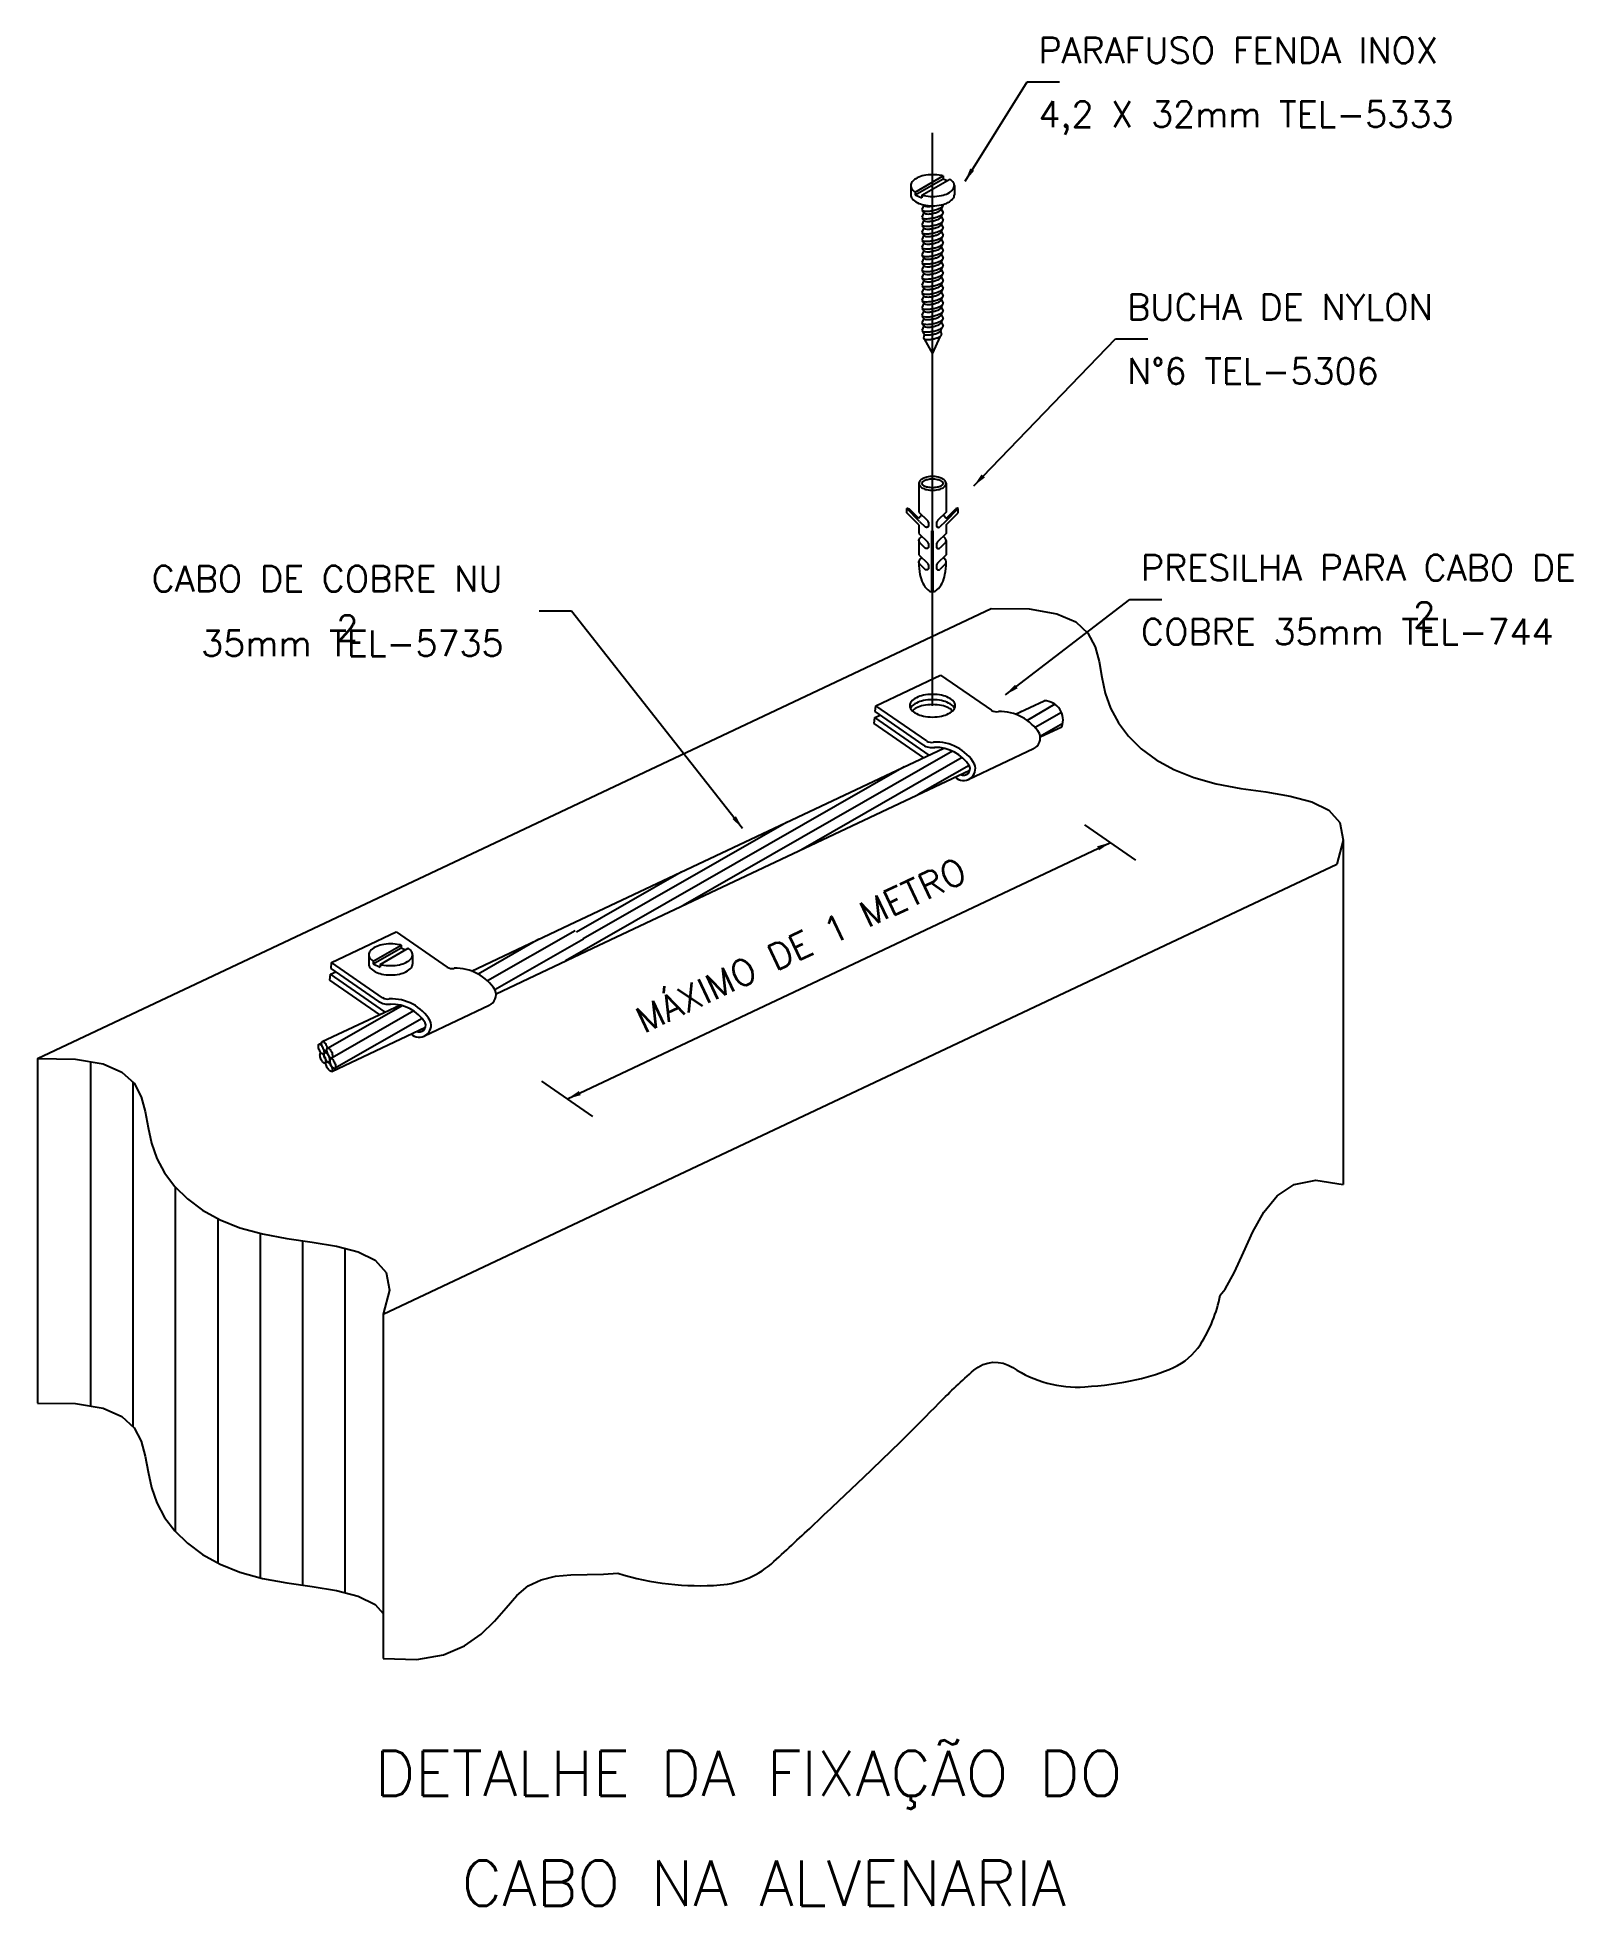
# Model space of a CAD drawing. Header units: millimetres. Extents: x -6282.4 to -6270.5, y -4627.5 to -4613.
import ezdxf
from ezdxf.enums import TextEntityAlignment as Align

# ---------------------------------------------------------------- set-up
doc = ezdxf.new("R2010")
doc.units = ezdxf.units.MM
doc.header["$LTSCALE"] = 10
doc.linetypes.add('DASHDOT', pattern=[1, 0.5, -0.25, 0, -0.25])
doc.layers.add('Termotécnica', color=7, linetype='Continuous')
doc.styles.add('r140', font='romans.shx')
doc.styles.add('r80', font='romans.shx')

msp = doc.modelspace()

# ---------------------------------------------------------------- linework, layer by layer
at = {"layer": 'Termotécnica', "color": 2}
for p, q in [((-6275.214, -4614.138), (-6274.732, -4613.367)), ((-6274.732, -4613.367), (-6274.482, -4613.367)), ((-6275.636, -4614.172), (-6275.636, -4614.244)), ((-6275.602, -4614.223), (-6275.385, -4614.097)), ((-6275.602, -4614.243), (-6275.385, -4614.118)), ((-6275.549, -4614.246), (-6275.332, -4614.121)), ((-6275.385, -4614.097), (-6275.385, -4614.118)), ((-6275.385, -4614.118), (-6275.352, -4614.133)), ((-6275.297, -4614.172), (-6275.297, -4614.244)), ((-6275.602, -4614.223), (-6275.602, -4614.243)), ((-6275.602, -4614.243), (-6275.549, -4614.267)), ((-6275.549, -4614.246), (-6275.549, -4614.267)), ((-6275.534, -4614.324), (-6275.549, -4614.358)), ((-6275.388, -4614.332), (-6275.4, -4614.354)), ((-6275.534, -4614.382), (-6275.549, -4614.417)), ((-6275.534, -4614.441), (-6275.549, -4614.476)), ((-6275.546, -4614.364), (-6275.534, -4614.382)), ((-6275.546, -4614.422), (-6275.534, -4614.441)), ((-6275.546, -4614.481), (-6275.534, -4614.499)), ((-6275.4, -4614.354), (-6275.385, -4614.382)), ((-6275.388, -4614.391), (-6275.4, -4614.412)), ((-6275.4, -4614.412), (-6275.385, -4614.441)), ((-6275.388, -4614.449), (-6275.4, -4614.471)), ((-6275.4, -4614.471), (-6275.385, -4614.499)), ((-6275.534, -4614.499), (-6275.549, -4614.534)), ((-6275.534, -4614.558), (-6275.549, -4614.593)), ((-6275.534, -4614.617), (-6275.549, -4614.651)), ((-6275.546, -4614.54), (-6275.534, -4614.558)), ((-6275.546, -4614.598), (-6275.534, -4614.617)), ((-6275.388, -4614.508), (-6275.4, -4614.529)), ((-6275.4, -4614.529), (-6275.385, -4614.558)), ((-6275.388, -4614.566), (-6275.4, -4614.588)), ((-6275.4, -4614.588), (-6275.385, -4614.617)), ((-6275.388, -4614.625), (-6275.4, -4614.647)), ((-6275.534, -4614.675), (-6275.549, -4614.71)), ((-6275.534, -4614.734), (-6275.549, -4614.769)), ((-6275.546, -4614.657), (-6275.534, -4614.675)), ((-6275.546, -4614.716), (-6275.534, -4614.734)), ((-6275.4, -4614.647), (-6275.385, -4614.675)), ((-6275.388, -4614.684), (-6275.4, -4614.705)), ((-6275.4, -4614.705), (-6275.385, -4614.734)), ((-6275.388, -4614.742), (-6275.4, -4614.764)), ((-6275.4, -4614.764), (-6275.385, -4614.792)), ((-6275.534, -4614.793), (-6275.549, -4614.827)), ((-6275.534, -4614.851), (-6275.549, -4614.886)), ((-6275.534, -4614.91), (-6275.549, -4614.945)), ((-6275.546, -4614.774), (-6275.534, -4614.793)), ((-6275.546, -4614.833), (-6275.534, -4614.851)), ((-6275.546, -4614.891), (-6275.534, -4614.91)), ((-6275.388, -4614.801), (-6275.4, -4614.823)), ((-6275.4, -4614.823), (-6275.385, -4614.851)), ((-6275.388, -4614.86), (-6275.4, -4614.881)), ((-6275.4, -4614.881), (-6275.385, -4614.91)), ((-6275.388, -4614.918), (-6275.4, -4614.94)), ((-6275.534, -4614.969), (-6275.549, -4615.003)), ((-6275.534, -4615.027), (-6275.549, -4615.062)), ((-6275.546, -4614.95), (-6275.534, -4614.969)), ((-6275.546, -4615.009), (-6275.534, -4615.027)), ((-6275.4, -4614.94), (-6275.385, -4614.968)), ((-6275.388, -4614.977), (-6275.4, -4614.999)), ((-6275.4, -4614.999), (-6275.385, -4615.027)), ((-6275.388, -4615.036), (-6275.4, -4615.057)), ((-6275.4, -4615.057), (-6275.385, -4615.086)), ((-6275.534, -4615.086), (-6275.549, -4615.121)), ((-6275.534, -4615.144), (-6275.549, -4615.179)), ((-6275.534, -4615.203), (-6275.549, -4615.238)), ((-6275.546, -4615.067), (-6275.534, -4615.086)), ((-6275.546, -4615.126), (-6275.534, -4615.144)), ((-6275.546, -4615.185), (-6275.534, -4615.203)), ((-6275.388, -4615.094), (-6275.4, -4615.116)), ((-6275.4, -4615.116), (-6275.385, -4615.144)), ((-6275.388, -4615.153), (-6275.4, -4615.174)), ((-6275.4, -4615.174), (-6275.385, -4615.203)), ((-6275.534, -4615.262), (-6275.549, -4615.296)), ((-6275.547, -4615.301), (-6275.534, -4615.322)), ((-6275.546, -4615.243), (-6275.534, -4615.262)), ((-6275.532, -4615.326), (-6275.537, -4615.358)), ((-6275.467, -4615.479), (-6275.404, -4615.34)), ((-6275.404, -4615.302), (-6275.396, -4615.328)), ((-6275.388, -4615.211), (-6275.4, -4615.233)), ((-6275.4, -4615.233), (-6275.385, -4615.262)), ((-6275.4, -4615.293), (-6275.39, -4615.272)), ((-6275.532, -4615.363), (-6275.467, -4615.479)), ((-6275.146, -4616.503), (-6274.045, -4615.361)), ((-6274.045, -4615.361), (-6273.795, -4615.361)), ((-6275.573, -4616.484), (-6275.573, -4616.708)), ((-6275.361, -4616.484), (-6275.361, -4616.708)), ((-6275.567, -4616.78), (-6275.667, -4616.68)), ((-6275.667, -4616.713), (-6275.667, -4616.68)), ((-6275.573, -4616.807), (-6275.667, -4616.713)), ((-6275.572, -4616.758), (-6275.648, -4616.682)), ((-6275.573, -4616.708), (-6275.506, -4616.774)), ((-6275.567, -4616.78), (-6275.524, -4616.823)), ((-6275.361, -4616.708), (-6275.428, -4616.774)), ((-6275.367, -4616.78), (-6275.41, -4616.823)), ((-6275.367, -4616.78), (-6275.267, -4616.68)), ((-6275.362, -4616.758), (-6275.286, -4616.682)), ((-6275.361, -4616.807), (-6275.267, -4616.713)), ((-6275.267, -4616.713), (-6275.267, -4616.68)), ((-6275.573, -4616.807), (-6275.573, -4616.874)), ((-6275.573, -4616.874), (-6275.504, -4616.942)), ((-6275.573, -4616.929), (-6275.573, -4617.039)), ((-6275.567, -4616.945), (-6275.524, -4616.988)), ((-6275.473, -4616.854), (-6275.461, -4616.854)), ((-6275.473, -4617.325), (-6275.473, -4616.854)), ((-6275.461, -4617.325), (-6275.461, -4616.854)), ((-6275.361, -4616.874), (-6275.43, -4616.942)), ((-6275.367, -4616.945), (-6275.41, -4616.988)), ((-6275.361, -4616.807), (-6275.361, -4616.874)), ((-6275.361, -4616.929), (-6275.361, -4617.039)), ((-6275.573, -4617.039), (-6275.504, -4617.108)), ((-6275.361, -4617.039), (-6275.43, -4617.108)), ((-6275.567, -4617.11), (-6275.524, -4617.154)), ((-6275.367, -4617.11), (-6275.41, -4617.154)), ((-6278.773, -4619.231), (-6275.012, -4617.456)), ((-6278.27, -4617.476), (-6278.52, -4617.476)), ((-6276.942, -4619.164), (-6278.27, -4617.476)), ((-6274.9, -4618.126), (-6273.936, -4617.386)), ((-6273.936, -4617.386), (-6273.686, -4617.386)), ((-6275.907, -4618.211), (-6275.404, -4617.974)), ((-6275.404, -4617.974), (-6275.009, -4618.247)), ((-6275.911, -4618.257), (-6275.907, -4618.211)), ((-6275.512, -4618.485), (-6275.907, -4618.211)), ((-6274.822, -4618.278), (-6274.599, -4618.173)), ((-6275.919, -4618.349), (-6275.915, -4618.303)), ((-6275.534, -4618.616), (-6275.919, -4618.349)), ((-6275.915, -4618.303), (-6275.873, -4618.284)), ((-6275.493, -4618.596), (-6275.915, -4618.303)), ((-6275.539, -4618.515), (-6275.911, -4618.257)), ((-6274.63, -4618.454), (-6274.462, -4618.375)), ((-6278.287, -4619.914), (-6275.38, -4618.542)), ((-6274.683, -4618.546), (-6275.186, -4618.784)), ((-6278.106, -4620.095), (-6275.176, -4618.712)), ((-6282.417, -4620.952), (-6278.773, -4619.231)), ((-6272.278, -4619.255), (-6272.278, -4621.929)), ((-6279.732, -4622.937), (-6272.327, -4619.441)), ((-6280.133, -4620.205), (-6279.63, -4619.967)), ((-6279.63, -4619.967), (-6279.235, -4620.241)), ((-6279.047, -4620.273), (-6278.287, -4619.914)), ((-6279.809, -4620.196), (-6279.593, -4620.071)), ((-6279.809, -4620.217), (-6279.593, -4620.092)), ((-6279.756, -4620.22), (-6279.539, -4620.095)), ((-6279.593, -4620.071), (-6279.593, -4620.092)), ((-6279.593, -4620.092), (-6279.56, -4620.106)), ((-6278.856, -4620.449), (-6278.106, -4620.095)), ((-6280.141, -4620.297), (-6280.099, -4620.277)), ((-6280.137, -4620.251), (-6280.133, -4620.205)), ((-6279.765, -4620.509), (-6280.137, -4620.251)), ((-6279.738, -4620.479), (-6280.133, -4620.205)), ((-6279.844, -4620.145), (-6279.844, -4620.218)), ((-6279.809, -4620.196), (-6279.809, -4620.217)), ((-6279.809, -4620.217), (-6279.756, -4620.241)), ((-6279.756, -4620.22), (-6279.756, -4620.241)), ((-6279.505, -4620.145), (-6279.505, -4620.218)), ((-6280.145, -4620.343), (-6280.141, -4620.297)), ((-6279.76, -4620.609), (-6280.145, -4620.343)), ((-6279.719, -4620.59), (-6280.141, -4620.297)), ((-6280.206, -4620.819), (-6279.604, -4620.536)), ((-6278.909, -4620.54), (-6279.412, -4620.777)), ((-6280.13, -4621.051), (-6279.403, -4620.707)), ((-6280.229, -4620.839), (-6280.21, -4620.83)), ((-6282.417, -4620.952), (-6282.417, -4623.627)), ((-6280.196, -4620.916), (-6280.191, -4620.913)), ((-6280.186, -4620.904), (-6280.168, -4620.896)), ((-6280.185, -4620.987), (-6280.176, -4620.983)), ((-6280.167, -4620.978), (-6280.165, -4620.977)), ((-6280.152, -4620.981), (-6280.145, -4620.977)), ((-6280.147, -4620.969), (-6280.146, -4620.968)), ((-6280.141, -4620.952), (-6280.13, -4620.947)), ((-6279.732, -4622.937), (-6279.732, -4625.611))]:
    msp.add_line(p, q, dxfattribs=at)
at = {"layer": 'Termotécnica', "color": 1, "linetype": 'DASHDOT'}
msp.add_line((-6275.467, -4618.211), (-6275.467, -4613.761), dxfattribs=at)
at = {"layer": 'Termotécnica', "color": 1}
for p, q in [((-6274.775, -4618.256), (-6274.817, -4618.28)), ((-6274.516, -4618.2), (-6274.733, -4618.325)), ((-6274.465, -4618.263), (-6274.671, -4618.381)), ((-6274.455, -4618.35), (-6274.63, -4618.451)), ((-6275.688, -4618.687), (-6278.316, -4620.194)), ((-6275.312, -4618.564), (-6277.403, -4619.763)), ((-6275.237, -4618.613), (-6276.49, -4619.332)), ((-6275.183, -4618.675), (-6275.577, -4618.901)), ((-6276.6, -4619.118), (-6278.178, -4620.023)), ((-6273.889, -4619.411), (-6274.284, -4619.137)), ((-6278.301, -4621.264), (-6274.086, -4619.274)), ((-6277.419, -4619.504), (-6278.231, -4619.97)), ((-6278.242, -4619.959), (-6278.922, -4620.349)), ((-6278.523, -4620.025), (-6278.995, -4620.296)), ((-6278.176, -4620.024), (-6278.864, -4620.419)), ((-6279.584, -4620.541), (-6280.159, -4620.87)), ((-6279.495, -4620.582), (-6280.128, -4620.946)), ((-6279.43, -4620.64), (-6280.109, -4621.03)), ((-6282.004, -4620.976), (-6282.004, -4623.65)), ((-6281.675, -4621.136), (-6281.675, -4623.81)), ((-6278.104, -4621.401), (-6278.499, -4621.127)), ((-6281.346, -4621.948), (-6281.346, -4624.623)), ((-6281.017, -4622.193), (-6281.017, -4624.868)), ((-6280.688, -4622.309), (-6280.688, -4624.984)), ((-6280.359, -4622.366), (-6280.359, -4625.041)), ((-6280.03, -4622.426), (-6280.03, -4625.1))]:
    msp.add_line(p, q, dxfattribs=at)
at = {"layer": 'Termotécnica', "color": 2}
for points in [[(-6275.385, -4614.097, 0.016409), (-6275.398, -4614.094, 0.051099), (-6275.467, -4614.087, 0.051099), (-6275.535, -4614.094, 0.064948), (-6275.586, -4614.112, 0.104203), (-6275.626, -4614.143, 0.174705), (-6275.636, -4614.172, 0.174705), (-6275.626, -4614.2, 0.06738), (-6275.602, -4614.223, 0.064948)], [(-6275.549, -4614.246, 0.016409), (-6275.535, -4614.249, 0.051099), (-6275.467, -4614.256, 0.051099), (-6275.398, -4614.249, 0.064948), (-6275.347, -4614.232, 0.104203), (-6275.308, -4614.2, 0.174705), (-6275.297, -4614.172, 0.174705)], [(-6275.297, -4614.172, 0.174705), (-6275.308, -4614.143, 0.06738), (-6275.332, -4614.121, 0.064948)], [(-6275.636, -4614.244, 0.174705), (-6275.626, -4614.273, 0.104203), (-6275.586, -4614.304, 0.064948), (-6275.535, -4614.322, 0.051099), (-6275.467, -4614.329, 0.051099), (-6275.398, -4614.322, 0.064948), (-6275.347, -4614.304, 0.104203), (-6275.308, -4614.273, 0.174705), (-6275.297, -4614.244, 0.174705)], [(-6275.572, -4616.758, -0.122515), (-6275.566, -4616.746, -0.074458), (-6275.55, -4616.731, -0.064948)], [(-6275.362, -4616.758, 0.122515), (-6275.368, -4616.746, 0.074458), (-6275.384, -4616.731, 0.064948)], [(-6275.573, -4616.929, -0.174705), (-6275.566, -4616.911, -0.074458), (-6275.55, -4616.896, -0.064948)], [(-6275.566, -4616.947, -0.174705), (-6275.573, -4616.929, -0.174705)], [(-6275.567, -4616.945, -0.021127), (-6275.569, -4616.944, -0.170198)], [(-6275.361, -4616.929, 0.174705), (-6275.368, -4616.911, 0.074458), (-6275.384, -4616.896, 0.064948)], [(-6275.368, -4616.947, 0.174705), (-6275.361, -4616.929, 0.174705)], [(-6275.367, -4616.945, 0.021127), (-6275.365, -4616.944, 0.170198)], [(-6275.573, -4617.094, -0.174705), (-6275.566, -4617.076, -0.074458), (-6275.55, -4617.061, -0.064948)], [(-6275.573, -4617.091, 0.005298), (-6275.573, -4617.101, 0.048405), (-6275.564, -4617.192, 0.062165), (-6275.542, -4617.259, 0.102796), (-6275.503, -4617.312, 0.153617), (-6275.473, -4617.325, 0.181773)], [(-6275.569, -4617.109, -0.138405), (-6275.573, -4617.094, -0.174705)], [(-6275.461, -4617.325, 0.153617), (-6275.432, -4617.312, 0.102796), (-6275.392, -4617.259, 0.062165), (-6275.37, -4617.192, 0.048405), (-6275.361, -4617.101, 0.005298), (-6275.361, -4617.091, 0.062165)], [(-6275.361, -4617.094, 0.174705), (-6275.368, -4617.076, 0.074458), (-6275.384, -4617.061, 0.064948)], [(-6275.368, -4617.112, 0.174705), (-6275.361, -4617.094, 0.174705)], [(-6275.567, -4617.11, -0.021127), (-6275.569, -4617.109, -0.170198)], [(-6275.367, -4617.11, 0.021127), (-6275.365, -4617.109, 0.170198)], [(-6275.296, -4618.232, 0.056274), (-6275.301, -4618.223, 0.104203), (-6275.342, -4618.191, 0.064948), (-6275.396, -4618.172, 0.051099), (-6275.467, -4618.165, 0.051099), (-6275.538, -4618.172, 0.064948), (-6275.592, -4618.191, 0.104203), (-6275.633, -4618.223, 0.056274), (-6275.638, -4618.232, 0.174705)], [(-6275.311, -4618.251, 0.076612), (-6275.342, -4618.229, 0.064948), (-6275.396, -4618.21, 0.051099), (-6275.467, -4618.203, 0.051099), (-6275.538, -4618.21, 0.064948), (-6275.592, -4618.229, 0.076612), (-6275.623, -4618.251, 0.056274)], [(-6279.593, -4620.071, 0.016409), (-6279.606, -4620.068, 0.051099), (-6279.674, -4620.061, 0.051099), (-6279.743, -4620.068, 0.064948), (-6279.794, -4620.086, 0.104203), (-6279.833, -4620.117, 0.174705), (-6279.844, -4620.145, 0.174705), (-6279.833, -4620.174, 0.06738), (-6279.809, -4620.196, 0.064948)], [(-6279.505, -4620.145, 0.174705), (-6279.515, -4620.117, 0.06738), (-6279.539, -4620.095, 0.064948)], [(-6279.844, -4620.218, 0.174705), (-6279.833, -4620.246, 0.104203), (-6279.794, -4620.277, 0.064948), (-6279.743, -4620.295, 0.051099), (-6279.674, -4620.302, 0.051099), (-6279.606, -4620.295, 0.064948), (-6279.555, -4620.277, 0.104203), (-6279.515, -4620.246, 0.174705), (-6279.505, -4620.218, 0.174705)], [(-6279.756, -4620.22, 0.016409), (-6279.743, -4620.223, 0.051099), (-6279.674, -4620.23, 0.051099), (-6279.606, -4620.223, 0.064948), (-6279.555, -4620.205, 0.104203), (-6279.515, -4620.174, 0.174705), (-6279.505, -4620.145, 0.174705)], [(-6280.197, -4620.916, -0.207457), (-6280.203, -4620.916, -0.095933), (-6280.213, -4620.91, -0.052726), (-6280.221, -4620.899, -0.039847), (-6280.228, -4620.884, -0.039847), (-6280.234, -4620.868, -0.052726), (-6280.235, -4620.855, -0.095933), (-6280.233, -4620.843, -0.207457), (-6280.23, -4620.839, -0.207457), (-6280.224, -4620.839, -0.095933), (-6280.214, -4620.846, -0.052726), (-6280.206, -4620.856, -0.001764), (-6280.206, -4620.857, -0.039847)], [(-6280.172, -4620.896, -0.207457), (-6280.178, -4620.896, -0.095933), (-6280.187, -4620.889, -0.052726), (-6280.195, -4620.879, -0.039847), (-6280.203, -4620.864, -0.039847), (-6280.209, -4620.847, -0.052726), (-6280.21, -4620.835, -0.095933), (-6280.208, -4620.823, -0.207457), (-6280.204, -4620.819, -0.207457), (-6280.199, -4620.819, -0.095933), (-6280.189, -4620.826, -0.052726), (-6280.181, -4620.836, -0.039847), (-6280.173, -4620.851, -0.039847), (-6280.168, -4620.868, -0.027092), (-6280.167, -4620.874, -0.095933)], [(-6280.185, -4620.987, -0.207457), (-6280.19, -4620.987, -0.095933), (-6280.2, -4620.98, -0.052726), (-6280.208, -4620.97, -0.039847), (-6280.216, -4620.954, -0.039847), (-6280.221, -4620.938, -0.052726), (-6280.223, -4620.925, -0.095933), (-6280.221, -4620.914, -0.207457), (-6280.217, -4620.909, -0.130458), (-6280.213, -4620.909, -0.095933)], [(-6280.201, -4620.917, -0.049151), (-6280.194, -4620.927, -0.039847), (-6280.186, -4620.942, -0.039847), (-6280.18, -4620.958, -0.052726), (-6280.179, -4620.971, -0.095933), (-6280.181, -4620.983, -0.207457), (-6280.185, -4620.987, -0.207457)], [(-6280.196, -4620.878, -0.023019), (-6280.193, -4620.888, -0.052726), (-6280.191, -4620.901, -0.095933), (-6280.193, -4620.912, -0.207457), (-6280.197, -4620.916, -0.207457)], [(-6280.168, -4620.892, -0.1939), (-6280.172, -4620.896, -0.207457)], [(-6277.909, -4624.949, 0.094753), (-6277.116, -4625.04, 0.168944), (-6276.698, -4624.858, 0.002272), (-6276.381, -4624.564, 0.001806), (-6275.987, -4624.19, 0.008779), (-6275.414, -4623.625, -0.019192), (-6275.146, -4623.372, -0.338454), (-6274.843, -4623.352, 0.163814), (-6274.284, -4623.501, 0.037959), (-6273.88, -4623.445, 0.051719), (-6273.595, -4623.351, 0.145149), (-6273.387, -4623.172, 0.09531), (-6273.233, -4622.79)]]:
    msp.add_lwpolyline(points, format="xyb", dxfattribs=at)
at = {"layer": 'Termotécnica', "color": 1}
for points in [[(-6275.549, -4614.358, 0.24548), (-6275.544, -4614.365, 0.082009), (-6275.522, -4614.37, 0.04047), (-6275.496, -4614.37, 0.029714), (-6275.462, -4614.365, 0.029714), (-6275.429, -4614.355, 0.04047), (-6275.405, -4614.345, 0.082009), (-6275.387, -4614.331, 0.24548), (-6275.385, -4614.323, 0.24548)], [(-6275.534, -4614.324, 0.24548), (-6275.53, -4614.329, 0.082009), (-6275.512, -4614.333, 0.04047), (-6275.491, -4614.333, 0.029714), (-6275.463, -4614.329, 0.000336), (-6275.463, -4614.329, 0.04047)], [(-6275.549, -4614.417, 0.24548), (-6275.544, -4614.423, 0.082009), (-6275.522, -4614.429, 0.04047), (-6275.496, -4614.428, 0.029714), (-6275.462, -4614.423, 0.029714), (-6275.429, -4614.414, 0.04047), (-6275.405, -4614.404, 0.082009), (-6275.387, -4614.39, 0.24548), (-6275.385, -4614.382, 0.24548)], [(-6275.549, -4614.476, 0.24548), (-6275.544, -4614.482, 0.082009), (-6275.522, -4614.487, 0.04047), (-6275.496, -4614.487, 0.029714), (-6275.462, -4614.482, 0.029714), (-6275.429, -4614.473, 0.04047), (-6275.405, -4614.463, 0.082009), (-6275.387, -4614.448, 0.24548), (-6275.385, -4614.441, 0.24548)], [(-6275.534, -4614.382, 0.24548), (-6275.53, -4614.387, 0.082009), (-6275.512, -4614.392, 0.04047), (-6275.491, -4614.392, 0.029714), (-6275.463, -4614.387, 0.029714), (-6275.436, -4614.38, 0.04047), (-6275.416, -4614.371, 0.082009), (-6275.401, -4614.36, 0.24548), (-6275.4, -4614.354, 0.24548)], [(-6275.534, -4614.441, 0.24548), (-6275.53, -4614.446, 0.082009), (-6275.512, -4614.45, 0.04047), (-6275.491, -4614.45, 0.029714), (-6275.463, -4614.446, 0.029714), (-6275.436, -4614.438, 0.04047), (-6275.416, -4614.43, 0.082009), (-6275.401, -4614.419, 0.24548), (-6275.4, -4614.412, 0.24548)], [(-6275.534, -4614.499, 0.24548), (-6275.53, -4614.505, 0.082009), (-6275.512, -4614.509, 0.04047), (-6275.491, -4614.509, 0.029714), (-6275.463, -4614.505, 0.029714), (-6275.436, -4614.497, 0.04047), (-6275.416, -4614.489, 0.082009), (-6275.401, -4614.477, 0.24548), (-6275.4, -4614.471, 0.24548)], [(-6275.549, -4614.534, 0.24548), (-6275.544, -4614.54, 0.082009), (-6275.522, -4614.546, 0.04047), (-6275.496, -4614.546, 0.029714), (-6275.462, -4614.54, 0.029714), (-6275.429, -4614.531, 0.04047), (-6275.405, -4614.521, 0.082009), (-6275.387, -4614.507, 0.24548), (-6275.385, -4614.499, 0.24548)], [(-6275.549, -4614.593, 0.24548), (-6275.544, -4614.599, 0.082009), (-6275.522, -4614.604, 0.04047), (-6275.496, -4614.604, 0.029714), (-6275.462, -4614.599, 0.029714), (-6275.429, -4614.59, 0.04047), (-6275.405, -4614.58, 0.082009), (-6275.387, -4614.566, 0.24548), (-6275.385, -4614.558, 0.24548)], [(-6275.549, -4614.651, 0.24548), (-6275.544, -4614.658, 0.082009), (-6275.522, -4614.663, 0.04047), (-6275.496, -4614.663, 0.029714), (-6275.462, -4614.658, 0.029714), (-6275.429, -4614.649, 0.04047), (-6275.405, -4614.638, 0.082009), (-6275.387, -4614.624, 0.24548), (-6275.385, -4614.617, 0.24548)], [(-6275.534, -4614.558, 0.24548), (-6275.53, -4614.563, 0.082009), (-6275.512, -4614.568, 0.04047), (-6275.491, -4614.567, 0.029714), (-6275.463, -4614.563, 0.029714), (-6275.436, -4614.556, 0.04047), (-6275.416, -4614.547, 0.082009), (-6275.401, -4614.536, 0.24548), (-6275.4, -4614.529, 0.24548)], [(-6275.534, -4614.617, 0.24548), (-6275.53, -4614.622, 0.082009), (-6275.512, -4614.626, 0.04047), (-6275.491, -4614.626, 0.029714), (-6275.463, -4614.622, 0.029714), (-6275.436, -4614.614, 0.04047), (-6275.416, -4614.606, 0.082009), (-6275.401, -4614.595, 0.24548), (-6275.4, -4614.588, 0.24548)], [(-6275.549, -4614.71, 0.24548), (-6275.544, -4614.716, 0.082009), (-6275.522, -4614.722, 0.04047), (-6275.496, -4614.722, 0.029714), (-6275.462, -4614.716, 0.029714), (-6275.429, -4614.707, 0.04047), (-6275.405, -4614.697, 0.082009), (-6275.387, -4614.683, 0.24548), (-6275.385, -4614.675, 0.24548)], [(-6275.549, -4614.769, 0.24548), (-6275.544, -4614.775, 0.082009), (-6275.522, -4614.78, 0.04047), (-6275.496, -4614.78, 0.029714), (-6275.462, -4614.775, 0.029714), (-6275.429, -4614.766, 0.04047), (-6275.405, -4614.756, 0.082009), (-6275.387, -4614.742, 0.24548), (-6275.385, -4614.734, 0.24548)], [(-6275.534, -4614.675, 0.24548), (-6275.53, -4614.68, 0.082009), (-6275.512, -4614.685, 0.04047), (-6275.491, -4614.685, 0.029714), (-6275.463, -4614.68, 0.029714), (-6275.436, -4614.673, 0.04047), (-6275.416, -4614.665, 0.082009), (-6275.401, -4614.653, 0.24548), (-6275.4, -4614.647, 0.24548)], [(-6275.534, -4614.734, 0.24548), (-6275.53, -4614.739, 0.082009), (-6275.512, -4614.744, 0.04047), (-6275.491, -4614.743, 0.029714), (-6275.463, -4614.739, 0.029714), (-6275.436, -4614.732, 0.04047), (-6275.416, -4614.723, 0.082009), (-6275.401, -4614.712, 0.24548), (-6275.4, -4614.705, 0.24548)], [(-6275.534, -4614.793, 0.24548), (-6275.53, -4614.798, 0.082009), (-6275.512, -4614.802, 0.04047), (-6275.491, -4614.802, 0.029714), (-6275.463, -4614.798, 0.029714), (-6275.436, -4614.79, 0.04047), (-6275.416, -4614.782, 0.082009), (-6275.401, -4614.77, 0.24548), (-6275.4, -4614.764, 0.24548)], [(-6275.549, -4614.827, 0.24548), (-6275.544, -4614.834, 0.082009), (-6275.522, -4614.839, 0.04047), (-6275.496, -4614.839, 0.029714), (-6275.462, -4614.834, 0.029714), (-6275.429, -4614.824, 0.04047), (-6275.405, -4614.814, 0.082009), (-6275.387, -4614.8, 0.24548), (-6275.385, -4614.792, 0.24548)], [(-6275.549, -4614.886, 0.24548), (-6275.544, -4614.892, 0.082009), (-6275.522, -4614.898, 0.04047), (-6275.496, -4614.897, 0.029714), (-6275.462, -4614.892, 0.029714), (-6275.429, -4614.883, 0.04047), (-6275.405, -4614.873, 0.082009), (-6275.387, -4614.859, 0.24548), (-6275.385, -4614.851, 0.24548)], [(-6275.549, -4614.945, 0.24548), (-6275.544, -4614.951, 0.082009), (-6275.522, -4614.956, 0.04047), (-6275.496, -4614.956, 0.029714), (-6275.462, -4614.951, 0.029714), (-6275.429, -4614.942, 0.04047), (-6275.405, -4614.932, 0.082009), (-6275.387, -4614.918, 0.24548), (-6275.385, -4614.91, 0.24548)], [(-6275.534, -4614.851, 0.24548), (-6275.53, -4614.856, 0.082009), (-6275.512, -4614.861, 0.04047), (-6275.491, -4614.861, 0.029714), (-6275.463, -4614.856, 0.029714), (-6275.436, -4614.849, 0.04047), (-6275.416, -4614.841, 0.082009), (-6275.401, -4614.829, 0.24548), (-6275.4, -4614.823, 0.24548)], [(-6275.534, -4614.91, 0.24548), (-6275.53, -4614.915, 0.082009), (-6275.512, -4614.919, 0.04047), (-6275.491, -4614.919, 0.029714), (-6275.463, -4614.915, 0.029714), (-6275.436, -4614.907, 0.04047), (-6275.416, -4614.899, 0.082009), (-6275.401, -4614.888, 0.24548), (-6275.4, -4614.881, 0.24548)], [(-6275.549, -4615.003, 0.24548), (-6275.544, -4615.01, 0.082009), (-6275.522, -4615.015, 0.04047), (-6275.496, -4615.015, 0.029714), (-6275.462, -4615.01, 0.029714), (-6275.429, -4615, 0.04047), (-6275.405, -4614.99, 0.082009), (-6275.387, -4614.976, 0.24548), (-6275.385, -4614.968, 0.24548)], [(-6275.549, -4615.062, 0.24548), (-6275.544, -4615.068, 0.082009), (-6275.522, -4615.074, 0.04047), (-6275.496, -4615.073, 0.029714), (-6275.462, -4615.068, 0.029714), (-6275.429, -4615.059, 0.04047), (-6275.405, -4615.049, 0.082009), (-6275.387, -4615.035, 0.24548), (-6275.385, -4615.027, 0.24548)], [(-6275.534, -4614.969, 0.24548), (-6275.53, -4614.974, 0.082009), (-6275.512, -4614.978, 0.04047), (-6275.491, -4614.978, 0.029714), (-6275.463, -4614.974, 0.029714), (-6275.436, -4614.966, 0.04047), (-6275.416, -4614.958, 0.082009), (-6275.401, -4614.946, 0.24548), (-6275.4, -4614.94, 0.24548)], [(-6275.534, -4615.027, 0.24548), (-6275.53, -4615.032, 0.082009), (-6275.512, -4615.037, 0.04047), (-6275.491, -4615.037, 0.029714), (-6275.463, -4615.032, 0.029714), (-6275.436, -4615.025, 0.04047), (-6275.416, -4615.016, 0.082009), (-6275.401, -4615.005, 0.24548), (-6275.4, -4614.999, 0.24548)], [(-6275.534, -4615.086, 0.24548), (-6275.53, -4615.091, 0.082009), (-6275.512, -4615.095, 0.04047), (-6275.491, -4615.095, 0.029714), (-6275.463, -4615.091, 0.029714), (-6275.436, -4615.083, 0.04047), (-6275.416, -4615.075, 0.082009), (-6275.401, -4615.064, 0.24548), (-6275.4, -4615.057, 0.24548)], [(-6275.549, -4615.121, 0.24548), (-6275.544, -4615.127, 0.082009), (-6275.522, -4615.132, 0.04047), (-6275.496, -4615.132, 0.029714), (-6275.462, -4615.127, 0.029714), (-6275.429, -4615.118, 0.04047), (-6275.405, -4615.108, 0.082009), (-6275.387, -4615.093, 0.24548), (-6275.385, -4615.086, 0.24548)], [(-6275.549, -4615.179, 0.24548), (-6275.544, -4615.185, 0.082009), (-6275.522, -4615.191, 0.04047), (-6275.496, -4615.191, 0.029714), (-6275.462, -4615.185, 0.029714), (-6275.429, -4615.176, 0.04047), (-6275.405, -4615.166, 0.082009), (-6275.387, -4615.152, 0.24548), (-6275.385, -4615.144, 0.24548)], [(-6275.549, -4615.238, 0.24548), (-6275.544, -4615.244, 0.082009), (-6275.522, -4615.249, 0.04047), (-6275.496, -4615.249, 0.029714), (-6275.462, -4615.244, 0.029714), (-6275.429, -4615.235, 0.04047), (-6275.405, -4615.225, 0.082009), (-6275.387, -4615.211, 0.24548), (-6275.385, -4615.203, 0.24548)], [(-6275.534, -4615.144, 0.24548), (-6275.53, -4615.15, 0.082009), (-6275.512, -4615.154, 0.04047), (-6275.491, -4615.154, 0.029714), (-6275.463, -4615.15, 0.029714), (-6275.436, -4615.142, 0.04047), (-6275.416, -4615.134, 0.082009), (-6275.401, -4615.122, 0.24548), (-6275.4, -4615.116, 0.24548)], [(-6275.534, -4615.203, 0.24548), (-6275.53, -4615.208, 0.082009), (-6275.512, -4615.213, 0.04047), (-6275.491, -4615.212, 0.029714), (-6275.463, -4615.208, 0.029714), (-6275.436, -4615.201, 0.04047), (-6275.416, -4615.192, 0.082009), (-6275.401, -4615.181, 0.24548), (-6275.4, -4615.174, 0.24548)], [(-6275.549, -4615.296, 0.24548), (-6275.544, -4615.303, 0.082009), (-6275.522, -4615.308, 0.04047), (-6275.496, -4615.308, 0.029714), (-6275.462, -4615.303, 0.029714), (-6275.429, -4615.294, 0.04047), (-6275.405, -4615.283, 0.082009), (-6275.387, -4615.269, 0.24548), (-6275.385, -4615.262, 0.24548)], [(-6275.537, -4615.358, 0.24548), (-6275.532, -4615.363, 0.082009), (-6275.513, -4615.368, 0.04047), (-6275.491, -4615.367, 0.029714), (-6275.462, -4615.363, 0.029714), (-6275.434, -4615.355, 0.04047), (-6275.414, -4615.346, 0.082009), (-6275.398, -4615.334, 0.24548), (-6275.396, -4615.328, 0.24548)], [(-6275.534, -4615.262, 0.24548), (-6275.53, -4615.267, 0.082009), (-6275.512, -4615.271, 0.04047), (-6275.491, -4615.271, 0.029714), (-6275.463, -4615.267, 0.029714), (-6275.436, -4615.259, 0.04047), (-6275.416, -4615.251, 0.082009), (-6275.401, -4615.24, 0.24548), (-6275.4, -4615.233, 0.24548)], [(-6275.534, -4615.322, 0.24548), (-6275.53, -4615.327, 0.082009), (-6275.512, -4615.331, 0.04047), (-6275.491, -4615.331, 0.029714), (-6275.463, -4615.327, 0.029714), (-6275.436, -4615.32, 0.04047), (-6275.416, -4615.311, 0.082009), (-6275.401, -4615.3, 0.24548), (-6275.4, -4615.293, 0.24548)]]:
    msp.add_lwpolyline(points, format="xyb", dxfattribs=at)
at = {"layer": 'Termotécnica', "color": 2}
for points in [[(-6275.361, -4616.484, 0.174705), (-6275.368, -4616.466, 0.104203), (-6275.392, -4616.447, 0.064948), (-6275.424, -4616.436, 0.051099), (-6275.467, -4616.431, 0.051099), (-6275.51, -4616.436, 0.064948), (-6275.542, -4616.447, 0.104203), (-6275.566, -4616.466, 0.174705), (-6275.573, -4616.484, 0.174705), (-6275.566, -4616.502, 0.104203), (-6275.542, -4616.522, 0.064948), (-6275.51, -4616.533, 0.051099), (-6275.467, -4616.537, 0.051099), (-6275.424, -4616.533, 0.064948), (-6275.392, -4616.522, 0.104203), (-6275.368, -4616.502, 0.174705)], [(-6275.382, -4616.484, 0.174705), (-6275.384, -4616.48, 0.104203), (-6275.402, -4616.466, 0.064948), (-6275.429, -4616.456, 0.051099), (-6275.467, -4616.452, 0.051099), (-6275.506, -4616.456, 0.064948), (-6275.532, -4616.466, 0.104203), (-6275.55, -4616.48, 0.174705), (-6275.552, -4616.484, 0.174705), (-6275.55, -4616.489, 0.104203), (-6275.532, -4616.503, 0.064948), (-6275.506, -4616.512, 0.051099), (-6275.467, -4616.516, 0.051099), (-6275.429, -4616.512, 0.064948), (-6275.402, -4616.503, 0.104203), (-6275.384, -4616.489, 0.174705)], [(-6275.291, -4618.211, 0.174705), (-6275.301, -4618.181, 0.104203), (-6275.342, -4618.149, 0.064948), (-6275.396, -4618.13, 0.051099), (-6275.467, -4618.123, 0.051099), (-6275.538, -4618.13, 0.064948), (-6275.592, -4618.149, 0.104203), (-6275.633, -4618.181, 0.174705), (-6275.643, -4618.211, 0.174705), (-6275.633, -4618.241, 0.104203), (-6275.592, -4618.273, 0.064948), (-6275.538, -4618.292, 0.051099), (-6275.467, -4618.299, 0.051099), (-6275.396, -4618.292, 0.064948), (-6275.342, -4618.273, 0.104203), (-6275.301, -4618.241, 0.174705)], [(-6280.153, -4620.981, -0.207457), (-6280.159, -4620.981, -0.095933), (-6280.169, -4620.974, -0.052726), (-6280.176, -4620.964, -0.039847), (-6280.184, -4620.949, -0.039847), (-6280.19, -4620.933, -0.052726), (-6280.191, -4620.92, -0.095933), (-6280.189, -4620.908, -0.207457), (-6280.185, -4620.904, -0.207457), (-6280.18, -4620.904, -0.095933), (-6280.17, -4620.911, -0.052726), (-6280.162, -4620.921, -0.039847), (-6280.154, -4620.936, -0.039847), (-6280.149, -4620.953, -0.052726), (-6280.147, -4620.965, -0.095933), (-6280.149, -4620.977, -0.207457)], [(-6280.13, -4621.051, -0.207457), (-6280.136, -4621.051, -0.095933), (-6280.146, -4621.046, -0.052726), (-6280.156, -4621.037, -0.039847), (-6280.166, -4621.023, -0.039847), (-6280.173, -4621.008, -0.052726), (-6280.177, -4620.995, -0.095933), (-6280.177, -4620.983, -0.207457), (-6280.173, -4620.979, -0.207457), (-6280.168, -4620.978, -0.095933), (-6280.157, -4620.983, -0.052726), (-6280.148, -4620.992, -0.039847), (-6280.138, -4621.006, -0.039847), (-6280.13, -4621.022, -0.052726), (-6280.127, -4621.034, -0.095933), (-6280.127, -4621.046, -0.207457)], [(-6280.131, -4620.948, -0.207457), (-6280.136, -4620.948, -0.095933), (-6280.146, -4620.941, -0.052726), (-6280.154, -4620.931, -0.039847), (-6280.162, -4620.915, -0.039847), (-6280.167, -4620.899, -0.052726), (-6280.169, -4620.886, -0.095933), (-6280.167, -4620.874, -0.207457), (-6280.163, -4620.87, -0.207457), (-6280.157, -4620.87, -0.095933), (-6280.148, -4620.877, -0.052726), (-6280.14, -4620.888, -0.039847), (-6280.132, -4620.903, -0.039847), (-6280.127, -4620.919, -0.052726), (-6280.125, -4620.932, -0.095933), (-6280.127, -4620.944, -0.207457)], [(-6280.108, -4621.029, -0.207457), (-6280.113, -4621.029, -0.095933), (-6280.123, -4621.022, -0.052726), (-6280.131, -4621.012, -0.039847), (-6280.139, -4620.997, -0.039847), (-6280.144, -4620.981, -0.052726), (-6280.146, -4620.968, -0.095933), (-6280.144, -4620.956, -0.207457), (-6280.14, -4620.952, -0.207457), (-6280.134, -4620.952, -0.095933), (-6280.124, -4620.959, -0.052726), (-6280.117, -4620.969, -0.039847), (-6280.109, -4620.984, -0.039847), (-6280.103, -4621.001, -0.052726), (-6280.102, -4621.013, -0.095933), (-6280.104, -4621.025, -0.207457)]]:
    msp.add_lwpolyline(points, format="xyb", close=True, dxfattribs=at)
for points in [[(-6275.667, -4616.68), (-6275.662, -4616.678), (-6275.655, -4616.679), (-6275.648, -4616.682)], [(-6275.506, -4616.774), (-6275.505, -4616.776), (-6275.504, -4616.778), (-6275.503, -4616.78), (-6275.502, -4616.782), (-6275.501, -4616.783), (-6275.5, -4616.784), (-6275.5, -4616.785), (-6275.499, -4616.786), (-6275.499, -4616.787), (-6275.499, -4616.788), (-6275.498, -4616.789), (-6275.498, -4616.79), (-6275.498, -4616.791), (-6275.498, -4616.792), (-6275.498, -4616.792), (-6275.497, -4616.793), (-6275.497, -4616.794), (-6275.497, -4616.795), (-6275.497, -4616.796), (-6275.497, -4616.797), (-6275.497, -4616.798), (-6275.497, -4616.799), (-6275.497, -4616.8), (-6275.497, -4616.801), (-6275.497, -4616.802), (-6275.497, -4616.803), (-6275.497, -4616.804), (-6275.497, -4616.805), (-6275.497, -4616.806), (-6275.497, -4616.807), (-6275.497, -4616.808), (-6275.498, -4616.809), (-6275.498, -4616.81), (-6275.498, -4616.811), (-6275.498, -4616.811), (-6275.498, -4616.812), (-6275.498, -4616.813), (-6275.499, -4616.814), (-6275.499, -4616.815), (-6275.499, -4616.816), (-6275.499, -4616.817), (-6275.5, -4616.817), (-6275.5, -4616.818), (-6275.5, -4616.819), (-6275.501, -4616.82), (-6275.501, -4616.82), (-6275.501, -4616.821), (-6275.502, -4616.821), (-6275.502, -4616.822), (-6275.503, -4616.822), (-6275.503, -4616.823), (-6275.504, -4616.823), (-6275.504, -4616.824), (-6275.505, -4616.824), (-6275.505, -4616.824), (-6275.506, -4616.824), (-6275.506, -4616.825), (-6275.507, -4616.825), (-6275.507, -4616.825), (-6275.508, -4616.825), (-6275.509, -4616.825), (-6275.509, -4616.825), (-6275.51, -4616.825), (-6275.511, -4616.826), (-6275.512, -4616.826), (-6275.513, -4616.826), (-6275.514, -4616.826), (-6275.516, -4616.825), (-6275.518, -4616.825), (-6275.519, -4616.825), (-6275.522, -4616.824), (-6275.524, -4616.823)], [(-6275.428, -4616.774), (-6275.429, -4616.776), (-6275.43, -4616.778), (-6275.431, -4616.78), (-6275.432, -4616.782), (-6275.433, -4616.783), (-6275.434, -4616.784), (-6275.434, -4616.785), (-6275.435, -4616.786), (-6275.435, -4616.787), (-6275.435, -4616.788), (-6275.436, -4616.789), (-6275.436, -4616.79), (-6275.436, -4616.791), (-6275.436, -4616.792), (-6275.437, -4616.792), (-6275.437, -4616.793), (-6275.437, -4616.794), (-6275.437, -4616.795), (-6275.437, -4616.796), (-6275.437, -4616.797), (-6275.437, -4616.798), (-6275.437, -4616.799), (-6275.437, -4616.8), (-6275.437, -4616.801), (-6275.437, -4616.802), (-6275.437, -4616.803), (-6275.437, -4616.804), (-6275.437, -4616.805), (-6275.437, -4616.806), (-6275.437, -4616.807), (-6275.437, -4616.808), (-6275.437, -4616.809), (-6275.436, -4616.81), (-6275.436, -4616.811), (-6275.436, -4616.811), (-6275.436, -4616.812), (-6275.436, -4616.813), (-6275.436, -4616.814), (-6275.435, -4616.815), (-6275.435, -4616.816), (-6275.435, -4616.817), (-6275.435, -4616.817), (-6275.434, -4616.818), (-6275.434, -4616.819), (-6275.434, -4616.82), (-6275.433, -4616.82), (-6275.433, -4616.821), (-6275.432, -4616.821), (-6275.432, -4616.822), (-6275.431, -4616.822), (-6275.431, -4616.823), (-6275.431, -4616.823), (-6275.43, -4616.824), (-6275.43, -4616.824), (-6275.429, -4616.824), (-6275.428, -4616.824), (-6275.428, -4616.825), (-6275.427, -4616.825), (-6275.427, -4616.825), (-6275.426, -4616.825), (-6275.426, -4616.825), (-6275.425, -4616.825), (-6275.424, -4616.825), (-6275.423, -4616.826), (-6275.422, -4616.826), (-6275.421, -4616.826), (-6275.42, -4616.826), (-6275.418, -4616.825), (-6275.417, -4616.825), (-6275.415, -4616.825), (-6275.413, -4616.824), (-6275.41, -4616.823)], [(-6275.267, -4616.68), (-6275.272, -4616.678), (-6275.279, -4616.679), (-6275.286, -4616.682)], [(-6275.506, -4616.939), (-6275.505, -4616.942), (-6275.504, -4616.943), (-6275.503, -4616.945), (-6275.502, -4616.947), (-6275.501, -4616.948), (-6275.5, -4616.949), (-6275.5, -4616.951), (-6275.499, -4616.952), (-6275.499, -4616.953), (-6275.499, -4616.954), (-6275.498, -4616.954), (-6275.498, -4616.955), (-6275.498, -4616.956), (-6275.498, -4616.957), (-6275.498, -4616.958), (-6275.497, -4616.958), (-6275.497, -4616.959), (-6275.497, -4616.96), (-6275.497, -4616.961), (-6275.497, -4616.962), (-6275.497, -4616.963), (-6275.497, -4616.964), (-6275.497, -4616.965), (-6275.497, -4616.966), (-6275.497, -4616.967), (-6275.497, -4616.968), (-6275.497, -4616.969), (-6275.497, -4616.97), (-6275.497, -4616.971), (-6275.497, -4616.972), (-6275.497, -4616.973), (-6275.498, -4616.974), (-6275.498, -4616.975), (-6275.498, -4616.976), (-6275.498, -4616.977), (-6275.498, -4616.978), (-6275.498, -4616.978), (-6275.499, -4616.979), (-6275.499, -4616.98), (-6275.499, -4616.981), (-6275.499, -4616.982), (-6275.5, -4616.983), (-6275.5, -4616.983), (-6275.5, -4616.984), (-6275.501, -4616.985), (-6275.501, -4616.985), (-6275.501, -4616.986), (-6275.502, -4616.987), (-6275.502, -4616.987), (-6275.503, -4616.988), (-6275.503, -4616.988), (-6275.504, -4616.988), (-6275.504, -4616.989), (-6275.505, -4616.989), (-6275.505, -4616.989), (-6275.506, -4616.99), (-6275.506, -4616.99), (-6275.507, -4616.99), (-6275.507, -4616.99), (-6275.508, -4616.99), (-6275.509, -4616.99), (-6275.509, -4616.991), (-6275.51, -4616.991), (-6275.511, -4616.991), (-6275.512, -4616.991), (-6275.513, -4616.991), (-6275.514, -4616.991), (-6275.516, -4616.991), (-6275.518, -4616.99), (-6275.519, -4616.99), (-6275.522, -4616.989), (-6275.524, -4616.988)], [(-6275.428, -4616.939), (-6275.429, -4616.942), (-6275.43, -4616.943), (-6275.431, -4616.945), (-6275.432, -4616.947), (-6275.433, -4616.948), (-6275.434, -4616.949), (-6275.434, -4616.951), (-6275.435, -4616.952), (-6275.435, -4616.953), (-6275.435, -4616.954), (-6275.436, -4616.954), (-6275.436, -4616.955), (-6275.436, -4616.956), (-6275.436, -4616.957), (-6275.437, -4616.958), (-6275.437, -4616.958), (-6275.437, -4616.959), (-6275.437, -4616.96), (-6275.437, -4616.961), (-6275.437, -4616.962), (-6275.437, -4616.963), (-6275.437, -4616.964), (-6275.437, -4616.965), (-6275.437, -4616.966), (-6275.437, -4616.967), (-6275.437, -4616.968), (-6275.437, -4616.969), (-6275.437, -4616.97), (-6275.437, -4616.971), (-6275.437, -4616.972), (-6275.437, -4616.973), (-6275.437, -4616.974), (-6275.436, -4616.975), (-6275.436, -4616.976), (-6275.436, -4616.977), (-6275.436, -4616.978), (-6275.436, -4616.978), (-6275.436, -4616.979), (-6275.435, -4616.98), (-6275.435, -4616.981), (-6275.435, -4616.982), (-6275.435, -4616.983), (-6275.434, -4616.983), (-6275.434, -4616.984), (-6275.434, -4616.985), (-6275.433, -4616.985), (-6275.433, -4616.986), (-6275.432, -4616.987), (-6275.432, -4616.987), (-6275.431, -4616.988), (-6275.431, -4616.988), (-6275.431, -4616.988), (-6275.43, -4616.989), (-6275.43, -4616.989), (-6275.429, -4616.989), (-6275.428, -4616.99), (-6275.428, -4616.99), (-6275.427, -4616.99), (-6275.427, -4616.99), (-6275.426, -4616.99), (-6275.426, -4616.99), (-6275.425, -4616.991), (-6275.424, -4616.991), (-6275.423, -4616.991), (-6275.422, -4616.991), (-6275.421, -4616.991), (-6275.42, -4616.991), (-6275.418, -4616.991), (-6275.417, -4616.99), (-6275.415, -4616.99), (-6275.413, -4616.989), (-6275.41, -4616.988)], [(-6275.506, -4617.105), (-6275.505, -4617.107), (-6275.504, -4617.109), (-6275.503, -4617.11), (-6275.502, -4617.112), (-6275.501, -4617.113), (-6275.5, -4617.115), (-6275.5, -4617.116), (-6275.499, -4617.117), (-6275.499, -4617.118), (-6275.499, -4617.119), (-6275.498, -4617.12), (-6275.498, -4617.121), (-6275.498, -4617.121), (-6275.498, -4617.122), (-6275.498, -4617.123), (-6275.497, -4617.124), (-6275.497, -4617.125), (-6275.497, -4617.125), (-6275.497, -4617.126), (-6275.497, -4617.127), (-6275.497, -4617.128), (-6275.497, -4617.129), (-6275.497, -4617.13), (-6275.497, -4617.131), (-6275.497, -4617.132), (-6275.497, -4617.133), (-6275.497, -4617.134), (-6275.497, -4617.135), (-6275.497, -4617.136), (-6275.497, -4617.137), (-6275.497, -4617.138), (-6275.498, -4617.139), (-6275.498, -4617.14), (-6275.498, -4617.141), (-6275.498, -4617.142), (-6275.498, -4617.143), (-6275.498, -4617.144), (-6275.499, -4617.145), (-6275.499, -4617.145), (-6275.499, -4617.146), (-6275.499, -4617.147), (-6275.5, -4617.148), (-6275.5, -4617.149), (-6275.5, -4617.149), (-6275.501, -4617.15), (-6275.501, -4617.151), (-6275.501, -4617.151), (-6275.502, -4617.152), (-6275.502, -4617.152), (-6275.503, -4617.153), (-6275.503, -4617.153), (-6275.504, -4617.154), (-6275.504, -4617.154), (-6275.505, -4617.154), (-6275.505, -4617.155), (-6275.506, -4617.155), (-6275.506, -4617.155), (-6275.507, -4617.155), (-6275.507, -4617.155), (-6275.508, -4617.156), (-6275.509, -4617.156), (-6275.509, -4617.156), (-6275.51, -4617.156), (-6275.511, -4617.156), (-6275.512, -4617.156), (-6275.513, -4617.156), (-6275.514, -4617.156), (-6275.516, -4617.156), (-6275.518, -4617.156), (-6275.519, -4617.155), (-6275.522, -4617.155), (-6275.524, -4617.154)], [(-6275.428, -4617.105), (-6275.429, -4617.107), (-6275.43, -4617.109), (-6275.431, -4617.11), (-6275.432, -4617.112), (-6275.433, -4617.113), (-6275.434, -4617.115), (-6275.434, -4617.116), (-6275.435, -4617.117), (-6275.435, -4617.118), (-6275.435, -4617.119), (-6275.436, -4617.12), (-6275.436, -4617.121), (-6275.436, -4617.121), (-6275.436, -4617.122), (-6275.437, -4617.123), (-6275.437, -4617.124), (-6275.437, -4617.125), (-6275.437, -4617.125), (-6275.437, -4617.126), (-6275.437, -4617.127), (-6275.437, -4617.128), (-6275.437, -4617.129), (-6275.437, -4617.13), (-6275.437, -4617.131), (-6275.437, -4617.132), (-6275.437, -4617.133), (-6275.437, -4617.134), (-6275.437, -4617.135), (-6275.437, -4617.136), (-6275.437, -4617.137), (-6275.437, -4617.138), (-6275.437, -4617.139), (-6275.436, -4617.14), (-6275.436, -4617.141), (-6275.436, -4617.142), (-6275.436, -4617.143), (-6275.436, -4617.144), (-6275.436, -4617.145), (-6275.435, -4617.145), (-6275.435, -4617.146), (-6275.435, -4617.147), (-6275.435, -4617.148), (-6275.434, -4617.149), (-6275.434, -4617.149), (-6275.434, -4617.15), (-6275.433, -4617.151), (-6275.433, -4617.151), (-6275.432, -4617.152), (-6275.432, -4617.152), (-6275.431, -4617.153), (-6275.431, -4617.153), (-6275.431, -4617.154), (-6275.43, -4617.154), (-6275.43, -4617.154), (-6275.429, -4617.155), (-6275.428, -4617.155), (-6275.428, -4617.155), (-6275.427, -4617.155), (-6275.427, -4617.155), (-6275.426, -4617.156), (-6275.426, -4617.156), (-6275.425, -4617.156), (-6275.424, -4617.156), (-6275.423, -4617.156), (-6275.422, -4617.156), (-6275.421, -4617.156), (-6275.42, -4617.156), (-6275.418, -4617.156), (-6275.417, -4617.156), (-6275.415, -4617.155), (-6275.413, -4617.155), (-6275.41, -4617.154)], [(-6275.012, -4617.456), (-6274.716, -4617.46), (-6274.502, -4617.497), (-6274.355, -4617.561), (-6274.26, -4617.648), (-6274.205, -4617.753), (-6274.173, -4617.868), (-6274.152, -4617.99), (-6274.126, -4618.113), (-6274.084, -4618.231), (-6274.024, -4618.344), (-6273.944, -4618.449), (-6273.846, -4618.546), (-6273.729, -4618.632), (-6273.593, -4618.707), (-6273.438, -4618.77), (-6273.265, -4618.818), (-6273.074, -4618.853), (-6272.878, -4618.881), (-6272.69, -4618.913), (-6272.522, -4618.957), (-6272.389, -4619.022), (-6272.303, -4619.118), (-6272.278, -4619.255), (-6272.327, -4619.441)], [(-6282.417, -4620.952), (-6282.121, -4620.956), (-6281.907, -4620.993), (-6281.76, -4621.057), (-6281.666, -4621.144), (-6281.61, -4621.249), (-6281.579, -4621.364), (-6281.557, -4621.486), (-6281.532, -4621.609), (-6281.49, -4621.727), (-6281.429, -4621.84), (-6281.349, -4621.945), (-6281.251, -4622.042), (-6281.134, -4622.128), (-6280.998, -4622.204), (-6280.844, -4622.266), (-6280.67, -4622.314), (-6280.479, -4622.349), (-6280.283, -4622.377), (-6280.095, -4622.409), (-6279.927, -4622.453), (-6279.794, -4622.518), (-6279.708, -4622.614), (-6279.683, -4622.751), (-6279.732, -4622.937)], [(-6273.233, -4622.79), (-6273.194, -4622.743), (-6273.122, -4622.611), (-6273.052, -4622.458), (-6272.98, -4622.298), (-6272.895, -4622.146), (-6272.79, -4622.019), (-6272.658, -4621.93), (-6272.49, -4621.895), (-6272.278, -4621.929)], [(-6282.417, -4623.627), (-6282.121, -4623.63), (-6281.907, -4623.667), (-6281.76, -4623.732), (-6281.666, -4623.819), (-6281.61, -4623.923), (-6281.579, -4624.039), (-6281.557, -4624.161), (-6281.532, -4624.283), (-6281.49, -4624.402), (-6281.429, -4624.515), (-6281.349, -4624.62), (-6281.251, -4624.716), (-6281.134, -4624.803), (-6280.998, -4624.878), (-6280.844, -4624.94), (-6280.67, -4624.989), (-6280.479, -4625.023), (-6280.283, -4625.052), (-6280.095, -4625.083), (-6279.927, -4625.127), (-6279.794, -4625.193), (-6279.732, -4625.262)], [(-6279.732, -4625.611), (-6279.471, -4625.618), (-6279.264, -4625.582), (-6279.101, -4625.514), (-6278.972, -4625.423), (-6278.868, -4625.321), (-6278.778, -4625.218), (-6278.694, -4625.123), (-6278.606, -4625.048), (-6278.505, -4624.999), (-6278.394, -4624.972), (-6278.274, -4624.961), (-6278.149, -4624.958), (-6278.022, -4624.956), (-6277.909, -4624.949)]]:
    msp.add_lwpolyline(points, dxfattribs=at)
for centre, radius, start, end in [((-6274.969, -4618.179), 0.0794, 239.6493, 279.6319), ((-6274.945, -4618.29), 0.0347, 81.6937, 106.3796), ((-6274.602, -4618.322), 0.149, 339.4263, 88.9163), ((-6274.945, -4618.622), 0.365, 32.3119, 91.6014), ((-6275.47, -4618.416), 0.121, 235.27, 279.6319), ((-6275.472, -4618.417), 0.0794, 239.6493, 279.6319), ((-6275.441, -4618.845), 0.351, 31.0218, 92.8914), ((-6275.445, -4618.85), 0.315, 32.5839, 90.9637), ((-6274.722, -4618.462), 0.0923, 295.27, 22.7619), ((-6275.226, -4618.7), 0.0923, 225.3567, 22.7619), ((-6275.226, -4618.7), 0.0508, 243.9098, 22.7619), ((-6279.195, -4620.173), 0.0794, 239.6493, 279.6319), ((-6279.171, -4620.615), 0.365, 32.3119, 91.6014), ((-6278.948, -4620.456), 0.0923, 295.27, 22.7619), ((-6279.696, -4620.409), 0.121, 235.27, 279.6319), ((-6279.698, -4620.41), 0.0794, 239.6493, 279.6319), ((-6279.667, -4620.839), 0.351, 31.0218, 92.8914), ((-6279.671, -4620.844), 0.315, 32.5839, 90.9637), ((-6279.452, -4620.694), 0.0923, 225.3567, 22.7619), ((-6279.452, -4620.694), 0.0508, 243.9098, 22.7619)]:
    msp.add_arc(centre, radius, start, end, dxfattribs=at)
for points in [[(-6275.174, -4614.039), (-6275.144, -4614.057), (-6275.214, -4614.138)], [(-6275.086, -4616.415), (-6275.06, -4616.439), (-6275.146, -4616.503)], [(-6274.805, -4618.076), (-6274.826, -4618.048), (-6274.9, -4618.126)], [(-6276.993, -4619.069), (-6277.021, -4619.091), (-6276.942, -4619.164)]]:
    msp.add_solid(points, dxfattribs=at)
at = {"layer": 'Termotécnica', "color": 1}
for points in [[(-6274.174, -4619.335), (-6274.189, -4619.303), (-6274.086, -4619.274)], [(-6278.213, -4621.204), (-6278.198, -4621.236), (-6278.301, -4621.264)]]:
    msp.add_solid(points, dxfattribs=at)

# ---------------------------------------------------------------- texts
at = {"layer": 'Termotécnica', "color": 2, "style": 'r80'}
for s, p in [('PARAFUSO FENDA INOX', (-6274.645, -4613.221)), ('4,2 X 32mm TEL-5333', (-6274.645, -4613.717)), ('BUCHA DE NYLON', (-6273.957, -4615.215)), ('N%%D6 TEL-5306', (-6273.957, -4615.712)), ('PRESILHA PARA CABO DE', (-6273.849, -4617.24)), ('CABO DE COBRE NU', (-6281.53, -4617.325)), ('2', (-6280.096, -4617.708)), ('2', (-6271.735, -4617.606)), ('  35mm TEL-5735', (-6281.42, -4617.826)), ('COBRE 35mm TEL-744', (-6273.849, -4617.737))]:
    msp.add_text(s, height=0.2, dxfattribs=at).set_placement(p)
msp.add_text('MÁXIMO DE 1 METRO', height=0.2, rotation=25.27, dxfattribs=at).set_placement((-6277.709, -4620.758))
at = {"layer": 'Termotécnica', "color": 5, "style": 'r140'}
for s, p in [('DETALHE DA FIXAÇÃO DO ', (-6276.776, -4626.784)), ('CABO NA ALVENARIA', (-6276.776, -4627.636))]:
    msp.add_text(s, height=0.35, dxfattribs=at).set_placement(p, align=Align.BOTTOM_CENTER)

doc.saveas('drawing.dxf')
